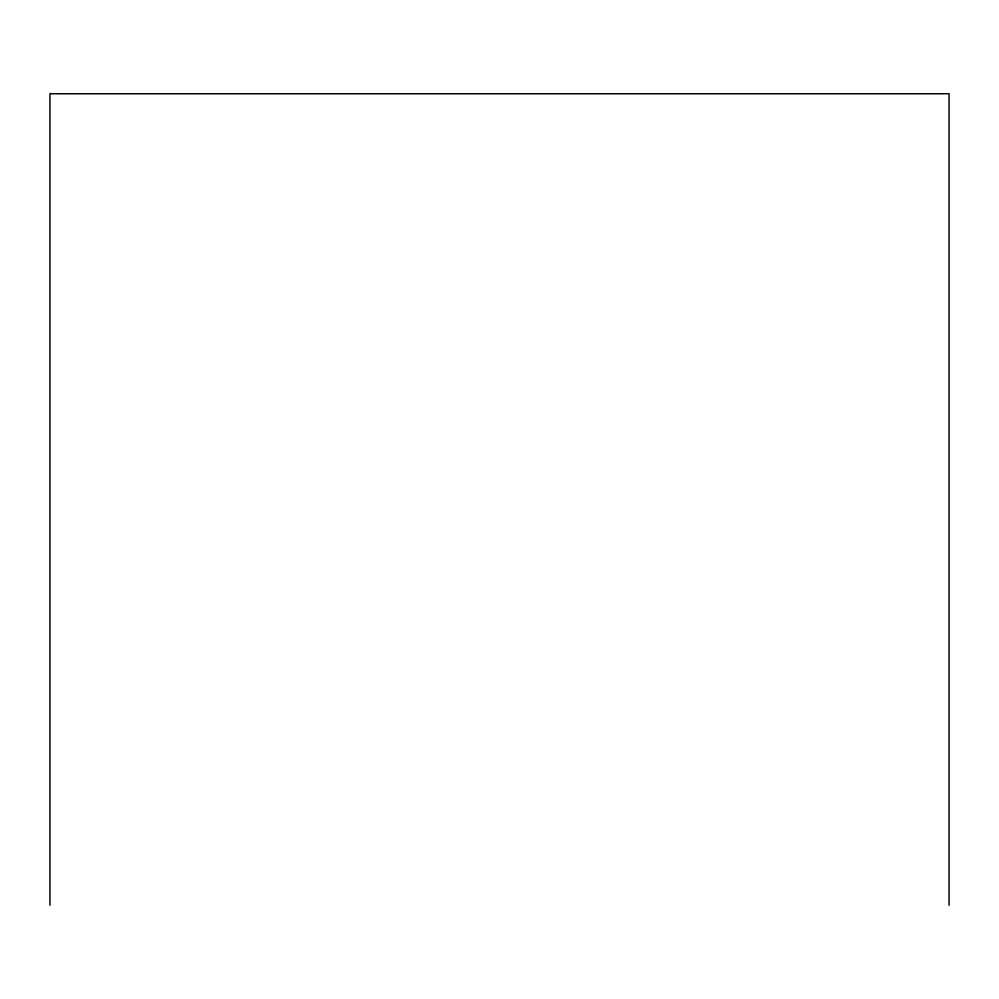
<?xml version="1.0" encoding="UTF-8"?>
<svg xmlns="http://www.w3.org/2000/svg" width="999" height="999" viewBox="0 0 999 999"><rect width="100%" height="100%" fill="white"/><g stroke="black" fill="none" stroke-linecap="round" stroke-linejoin="round"><path stroke-width="1.5" d="M949.05 905.256L949.05 93.744L49.95 93.744L49.95 905.256"/></g></svg>
